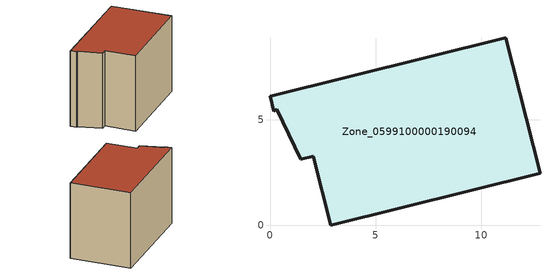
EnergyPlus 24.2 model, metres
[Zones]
Zone_0599100000190094
 floor ground (C_G): 2.05,3.27 1.45,3.12 0.33,5.48 0.18,5.4 0,6.1 11.16,8.87 12.77,2.47 2.87,0 z0
 wall outside (C_F): 2.87,0 12.77,2.47 11.16,8.87 0,6.1 0.18,5.4 0.33,5.48 1.45,3.12 2.05,3.27 2.87,0 z0:8.46
 roof outside (C_R): 1.45,3.12 2.05,3.27 2.87,0 12.77,2.47 11.16,8.87 0,6.1 0.18,5.4 0.33,5.48 z8.46
[BUILDING]
Pand.0599100000190094: North Axis=0; Terrain=City; Loads Convergence Tolerance Value=0.04; Temperature Convergence Tolerance Value=0.4; Solar Distribution=FullExterior; Maximum Number of Warmup Days=25; Minimum Number of Warmup Days=1
[Site:Location]
Rotterdam.The.Hague.AP_ZH_NLD Design_Conditions: Latitude=51.96; Longitude=4.45; Time Zone=1; Elevation=-4.5
[SITE:GROUNDTEMPERATURE:BUILDINGSURFACE]
18, 18, 18, 18, 18, 18, 18, 18, 18, 18, 18, 18
[MATERIAL] Thermal Absorptance=0.9; Solar Absorptance=0.7; Visible Absorptance=0.7
Name | Roughness | Thickness | Conductivity | Density | Specific Heat
G.TI.1975-1991 | MediumSmooth | 0.15 | 0.288461 | 540 | 1210
F.TI.1975-1991 | Rough | 0.3 | 0.230769 | 1920 | 840
R.TI.1975-1991 | MediumRough | 0.2 | 0.153846 | 1500 | 1000
[CONSTRUCTION]
C_G: G.TI.1975-1991
C_F: F.TI.1975-1991
C_R: R.TI.1975-1991
[ZONE]
Zone_0599100000190094: Type=1; Multiplier=1; Ceiling Height=Autocalculate; Volume=Autocalculate; Floor Area=autocalculate; Part of Total Floor Area=Yes
[ZONEINFILTRATION:DESIGNFLOWRATE]
Infil_Zone_0599100000190094: Zone or ZoneList or Space or SpaceList=Zone_0599100000190094; Schedule=AlwaysOn; Design Flow Rate Calculation Method=Flow/Area; Flow Rate per Floor Area=0.003; Constant Term Coefficient=1; Temperature Term Coefficient=0; Velocity Term Coefficient=0; Velocity Squared Term Coefficient=0
[HVACTEMPLATE:ZONE:IDEALLOADSAIRSYSTEM]
Zone_0599100000190094: Maximum Heating Supply Air Temperature=50; Minimum Cooling Supply Air Temperature=13; Maximum Heating Supply Air Humidity Ratio=0.0156; Minimum Cooling Supply Air Humidity Ratio=0.0077; Heating Limit=NoLimit; Cooling Limit=NoLimit; Dehumidification Control Type=ConstantSensibleHeatRatio; Cooling Sensible Heat Ratio=0.7; Dehumidification Setpoint=60; Humidification Control Type=None; Humidification Setpoint=30; Outdoor Air Method=None; Outdoor Air Flow Rate per Person=0.00944; Outdoor Air Flow Rate per Zone Floor Area=0; Outdoor Air Flow Rate per Zone=0; Demand Controlled Ventilation Type=None; Outdoor Air Economizer Type=NoEconomizer; Heat Recovery Type=None; Sensible Heat Recovery Effectiveness=0.7; Latent Heat Recovery Effectiveness=0.65
[ZONECONTROL:THERMOSTAT]
ThermostatControl_Zone_0599100000190094: Zone or ZoneList=Zone_0599100000190094; Control Type Schedule=DualSetpointControlType; Control 1=Thermostat_Zone_0599100000190094; Temperature Difference Between Cutout And Setpoint=0
[THERMOSTATSETPOINT:DUALSETPOINT]
Thermostat_Zone_0599100000190094: Heating Setpoint Temperature Schedule=HeatingSetpoint_Zone_0599100000190094; Cooling Setpoint Temperature Schedule=CoolingSetpoint_Zone_0599100000190094
[SCHEDULE:COMPACT]
HeatingSetpoint_Zone_0599100000190094: Through: 12/31, For: AllDays, Until: 24:00, 21
CoolingSetpoint_Zone_0599100000190094: Through: 12/31, For: AllDays, Until: 24:00, 24
DualSetpointControlType: Through: 12/31, For: AllDays, Until: 24:00, 4
AlwaysOn: Through: 12/31, For: AllDays, Until: 24:00, 1
